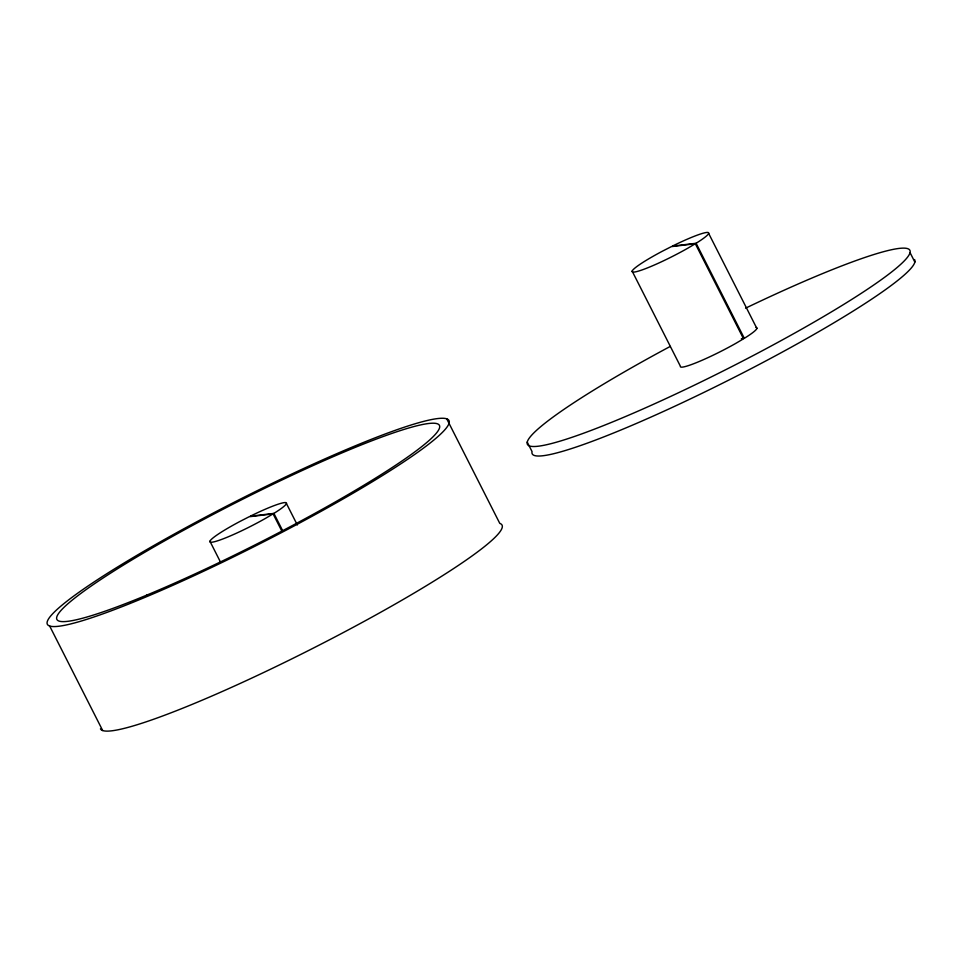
<?xml version="1.0" encoding="UTF-8"?>
<svg xmlns="http://www.w3.org/2000/svg" width="963" height="963" viewBox="0 0 963 963"><rect width="100%" height="100%" fill="white"/><g stroke="black" fill="none" stroke-linecap="round" stroke-linejoin="round"><path stroke-width="1.44" d="M695.322 243.735L687.883 248.153A42.89 4.634 -26.9 0 1 634.328 272.048A42.89 4.634 -26.9 0 1 662.351 251.223L671.367 246.624L695.322 243.735L743.544 338.795L736.105 343.201A42.89 4.634 -26.9 0 1 680.372 366.193L632.149 271.133M273.095 513.869L265.656 518.287A42.89 4.634 -26.9 0 1 212.113 542.181A42.89 4.634 -26.9 0 1 240.136 521.356L249.14 516.758L273.095 513.869L281.93 531.275M696.105 243.266L672.318 246.131A42.89 4.634 -26.9 0 1 706.481 232.492A42.89 4.634 -26.9 0 1 696.105 243.266L744.327 338.326A42.89 4.634 -26.9 0 0 756.075 327.516M741.354 338.687L744.327 338.326M273.889 513.399L250.103 516.276A42.89 4.634 -26.9 0 1 284.266 502.626A42.89 4.634 -26.9 0 1 273.889 513.399L282.713 530.806M910.023 252.559L914.85 262.068M708.66 233.407L756.882 328.455M527.23 442.089L532.058 451.599A214.436 23.16 -26.9 0 0 726.716 381.131A214.436 23.16 -26.9 0 0 914.513 259.529M446.736 418.833L499.785 523.391A225.149 24.316 -26.9 0 1 322.701 643.308A225.149 24.316 -26.9 0 1 100.441 728.835M286.444 503.541L297.314 524.955M209.934 541.266L220.118 561.357M49.643 625.974L102.68 730.544M745.591 308.172A214.436 23.16 -26.9 0 1 883.613 278.018A214.436 23.16 -26.9 0 1 565.799 439.357A214.436 23.16 -26.9 0 1 670.248 346.427M130.342 603.38A225.149 24.316 -26.9 0 0 448.216 425.189A225.149 24.316 -26.9 0 0 165.997 538.642A225.149 24.316 -26.9 0 0 130.342 603.38M146.641 595.158A214.436 23.16 -26.9 0 0 439.585 427.632A214.436 23.16 -26.9 0 0 158.329 544.42A214.436 23.16 -26.9 0 0 146.641 595.158"/></g></svg>
